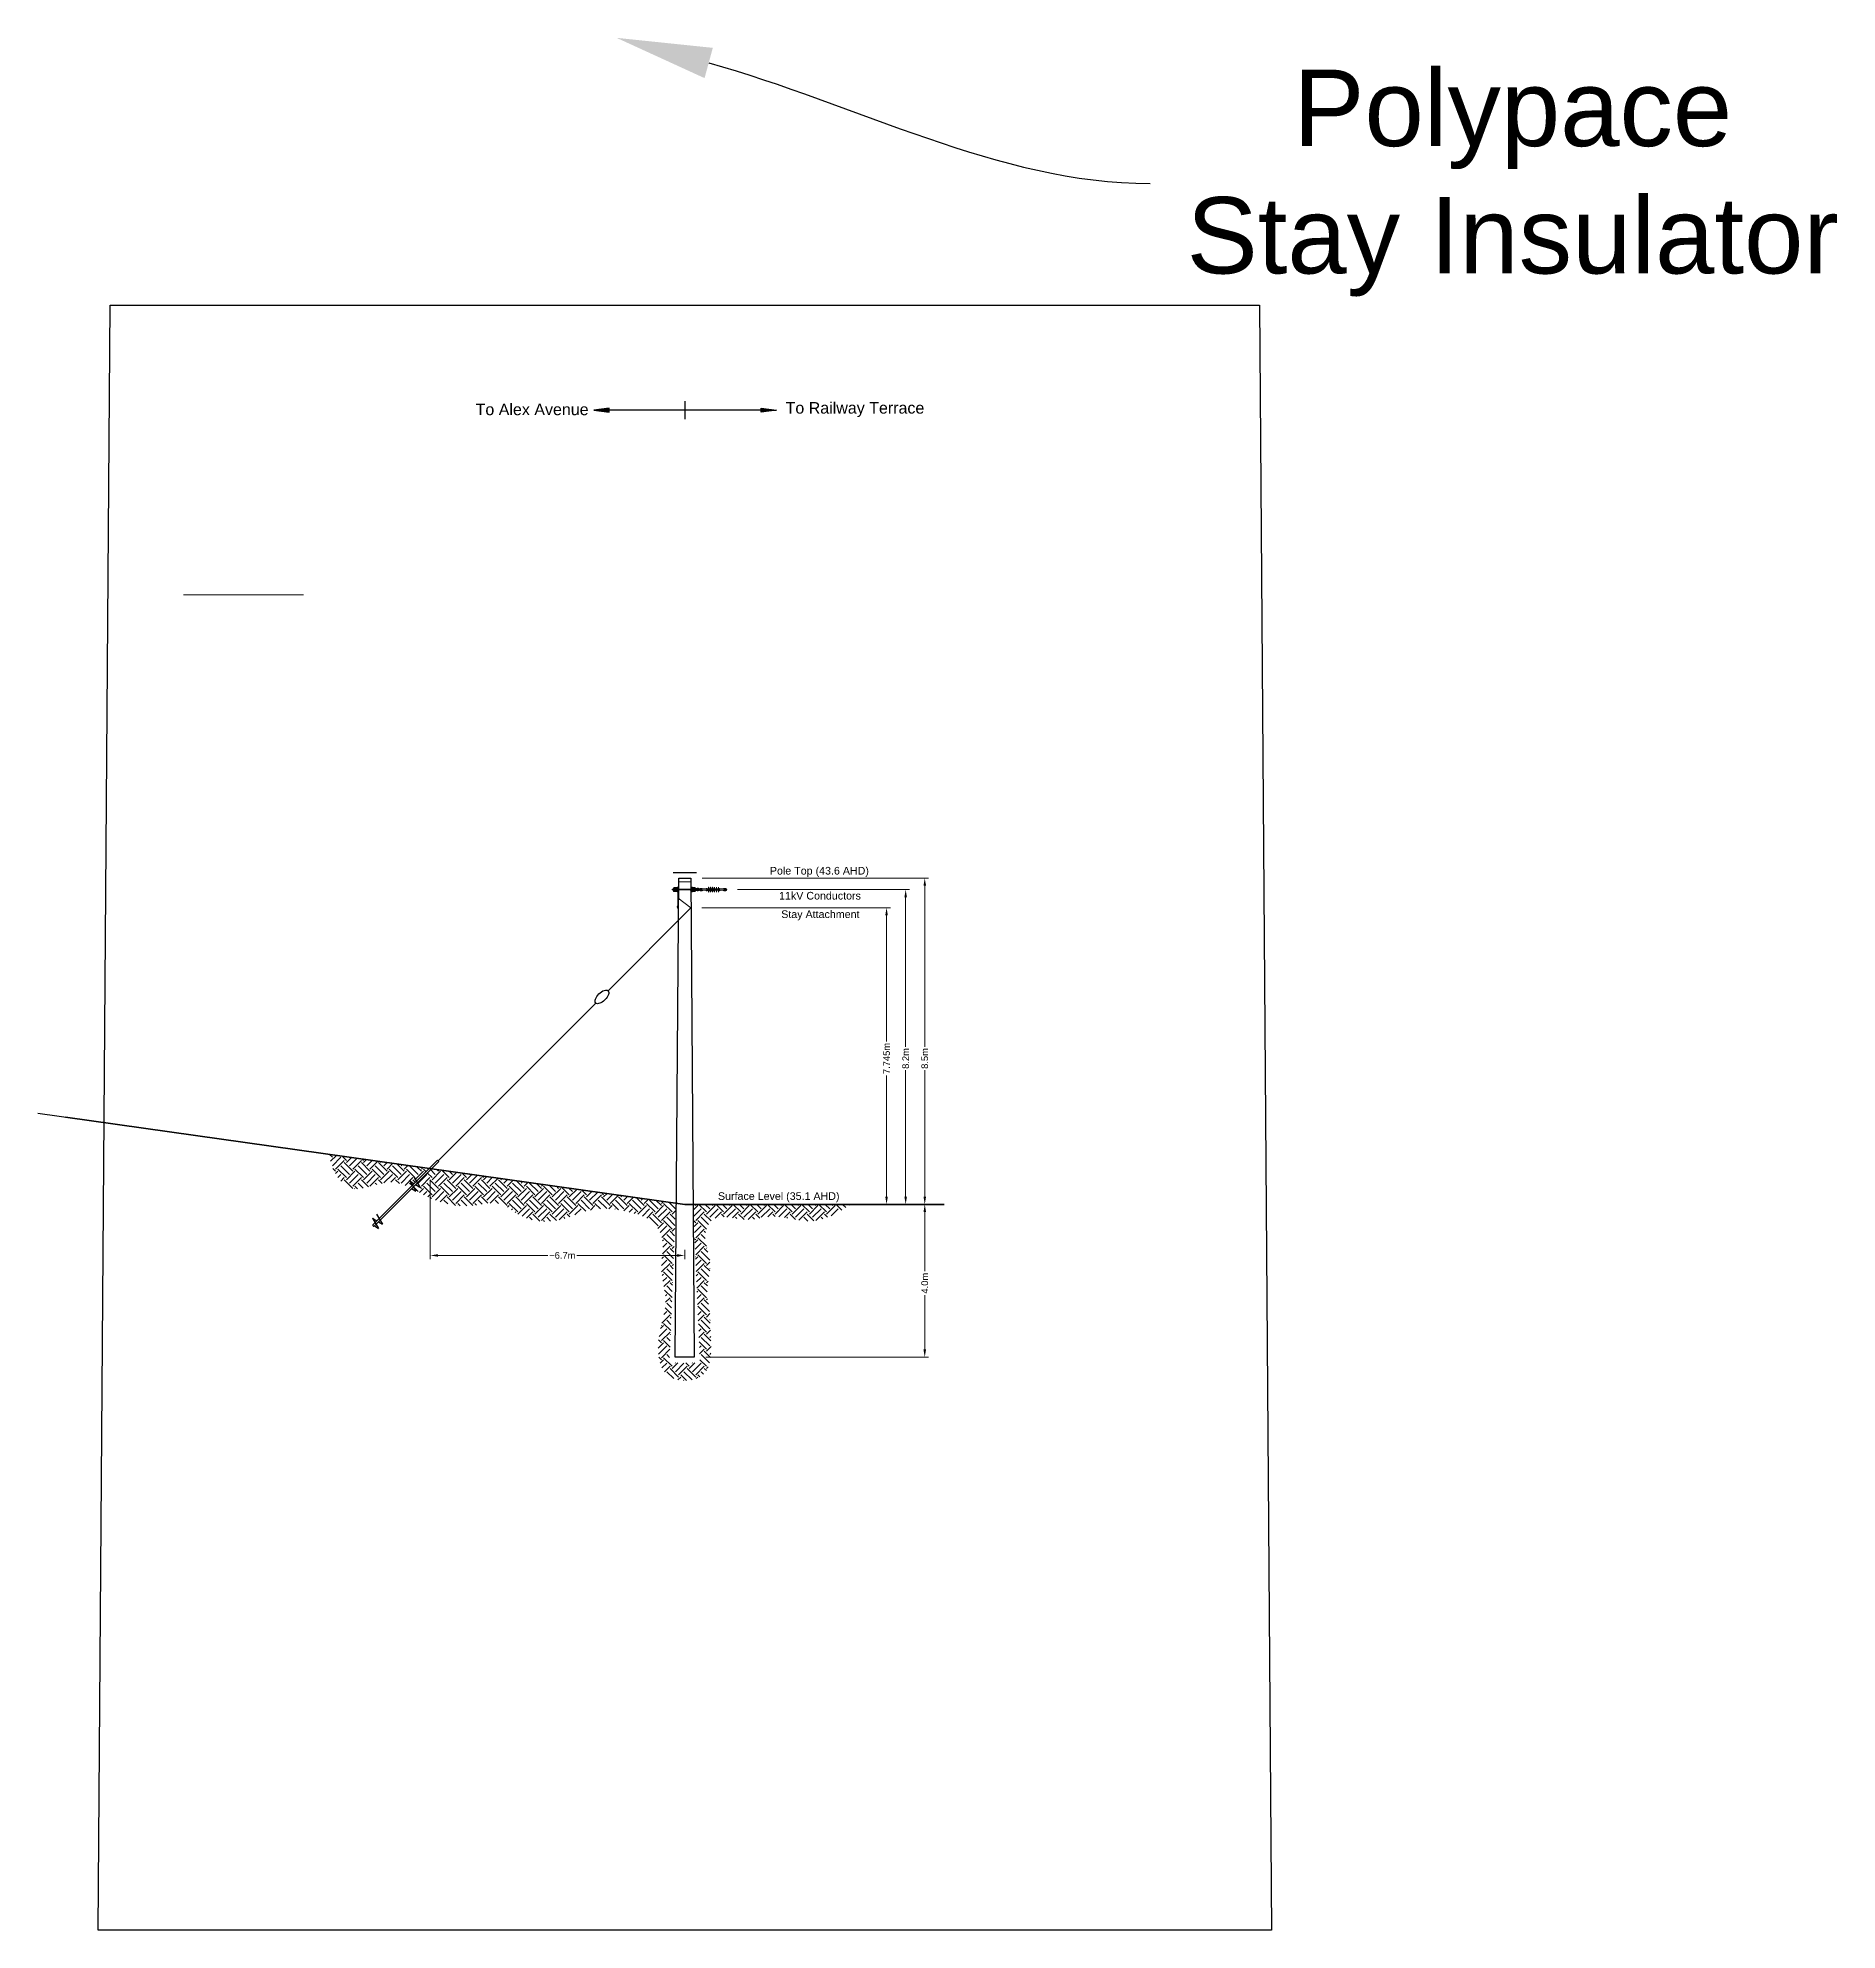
# Model space of a CAD drawing. Header units: metres. Extents: x 302924 to 306036, y 6267404 to 6269261.
# Drawn here: x 305217.13 to 305264.25, y 6267404.1 to 6267453.63 of the extents above; entities that cross this region are included whole.
import ezdxf
from ezdxf import colors
from ezdxf.entities.mleader import LeaderData, LeaderLine
from ezdxf.math import Vec2, Vec3

# ---------------------------------------------------------------- set-up
doc = ezdxf.new("R2010")
doc.units = ezdxf.units.M
doc.linetypes.add('Dash', pattern=[5, 3, -2])
doc.linetypes.add('HIDDEN', pattern=[0.375, 0.25, -0.125])
doc.layers.get('0').update_dxf_attribs({"color": 6})
for name, color, linetype, lineweight in [('_User Miscellaneous4', 71, 'Continuous', 13), ('Notes', 7, 'Continuous', 25), ('Notes  (0.13)', 7, 'Continuous', 13), ('Notes (0.25)', 7, 'Continuous', 25), ('Notes_0.35', 7, 'Continuous', 35)]:
    doc.layers.add(name, color=color, linetype=linetype, lineweight=lineweight)
doc.styles.get("Standard").update_dxf_attribs({"font": 'arial.ttf'})
doc.dimstyles.new('Pole Scale', dxfattribs={"dimtxt": 0.085, "dimasz": 0.1, "dimexe": 0.1, "dimexo": 0.3, "dimgap": 0.15, "dimtad": 0, "dimlfac": -1, "dimzin": 12, "dimdsep": 46, "dimtxsty": 'Standard', "dimcen": 1, "dimclrd": 256, "dimclre": 256, "dimclrt": 256, "dimadec": 0, "dimazin": 3, "dimtfac": 1, "dimtmove": 0, "dimatfit": 3, "dimfxl": 0, "dimtolj": 1, "dimtzin": 0, "dimlwd": -1, "dimlwe": -1, "dimarcsym": 0})
pattern_1 = [(315, (0, 0), (0.449012806053, -1e-16), [0.3175, -0.3175]), (315, (0.0842, 0.0842), (0.449012806053, -1e-16), [0.3175, -0.3175]), (315, (0.16838, 0.16838), (0.449012806053, -1e-16), [0.3175, -0.3175]), (45, (0.2245, 0.16838), (1e-16, 0.449012806053), [0.3175, -0.3175]), (45, (0.3087, 0.0842), (1e-16, 0.449012806053), [0.3175, -0.3175]), (45, (0.3929, -1e-16), (1e-16, 0.449012806053), [0.3175, -0.3175])]

# ---------------------------------------------------------------- blocks, each defined once
blk = doc.blocks.new('*D121')
at = {"layer": 'Notes  (0.13)', "transparency": 16777216}
for p, q in [((305234.529, 6267431.637), (305240.456, 6267431.637)), ((305240.356, 6267431.437), (305240.356, 6267427.224)), ((305240.356, 6267423.297), (305240.356, 6267426.606)), ((305234.371, 6267423.097), (305240.456, 6267423.097))]:
    blk.add_line(p, q, dxfattribs=at)
at = {"layer": 'Notes  (0.13)', "linetype": 'Continuous', "transparency": 16777216}
for points in [[(305240.323, 6267431.437), (305240.39, 6267431.437), (305240.356, 6267431.637)], [(305240.323, 6267423.297), (305240.39, 6267423.297), (305240.356, 6267423.097)]]:
    blk.add_solid(points, dxfattribs=at)
at = {"layer": 'Notes  (0.13)', "linetype": 'Continuous', "transparency": 16777216, "insert": (305240.356, 6267426.915), "char_height": 0.175, "attachment_point": 5, "rotation": 90}
blk.add_mtext('\\A1;8.5m', dxfattribs=at)
blk = doc.blocks.new('*D122')
at = {"layer": 'Notes  (0.13)', "transparency": 16777216}
for p, q in [((305234.371, 6267423.097), (305240.456, 6267423.097)), ((305240.356, 6267422.897), (305240.356, 6267421.346)), ((305240.356, 6267419.297), (305240.356, 6267420.721)), ((305234.621, 6267419.097), (305240.456, 6267419.097))]:
    blk.add_line(p, q, dxfattribs=at)
at = {"layer": 'Notes  (0.13)', "linetype": 'Continuous', "transparency": 16777216}
for points in [[(305240.323, 6267422.897), (305240.39, 6267422.897), (305240.356, 6267423.097)], [(305240.323, 6267419.297), (305240.39, 6267419.297), (305240.356, 6267419.097)]]:
    blk.add_solid(points, dxfattribs=at)
at = {"layer": 'Notes  (0.13)', "linetype": 'Continuous', "transparency": 16777216, "insert": (305240.356, 6267421.033), "char_height": 0.175, "attachment_point": 5, "rotation": 90}
blk.add_mtext('\\A1;4.0m', dxfattribs=at)
blk = doc.blocks.new('*D123')
at = {"layer": 'Notes  (0.13)', "transparency": 16777216}
for p, q in [((305227.409, 6267423.733), (305227.409, 6267421.659)), ((305227.609, 6267421.759), (305230.486, 6267421.759)), ((305233.871, 6267421.759), (305231.246, 6267421.759)), ((305234.071, 6267421.91), (305234.071, 6267421.659))]:
    blk.add_line(p, q, dxfattribs=at)
at = {"layer": 'Notes  (0.13)', "linetype": 'Continuous', "transparency": 16777216}
for points in [[(305227.609, 6267421.792), (305227.609, 6267421.725), (305227.409, 6267421.759)], [(305233.871, 6267421.792), (305233.871, 6267421.725), (305234.071, 6267421.759)]]:
    blk.add_solid(points, dxfattribs=at)
at = {"layer": 'Notes  (0.13)', "linetype": 'Continuous', "transparency": 16777216, "insert": (305230.866, 6267421.759), "char_height": 0.175, "attachment_point": 5}
blk.add_mtext('\\A1;~6.7m', dxfattribs=at)
blk = doc.blocks.new('ARROW')
h = blk.add_hatch(color=256)
h.dxf.hatch_style = 1
h.paths.add_polyline_path([(-4, 0.0001), (0, -0.4999), (0, 0.5001)])
blk.add_line((-0.5, 0.0001), (-4, 0.0001))
at = {"flags": 128}
blk.add_lwpolyline([(-4, 0.0001), (0, -0.4999), (0, 0.5001)], close=True, dxfattribs=at)
blk.add_circle((0, 0.0001), 0.0001)
blk = doc.blocks.new('*D146')
at = {"layer": 'Notes  (0.13)', "transparency": 16777216}
for p, q in [((305235.45, 6267431.337), (305239.956, 6267431.337)), ((305239.856, 6267431.137), (305239.856, 6267427.224)), ((305239.856, 6267423.297), (305239.856, 6267426.606)), ((305234.371, 6267423.097), (305239.956, 6267423.097))]:
    blk.add_line(p, q, dxfattribs=at)
at = {"layer": 'Notes  (0.13)', "linetype": 'Continuous', "lineweight": 40, "transparency": 16777216}
for points in [[(305239.823, 6267431.137), (305239.89, 6267431.137), (305239.856, 6267431.337)], [(305239.823, 6267423.297), (305239.89, 6267423.297), (305239.856, 6267423.097)]]:
    blk.add_solid(points, dxfattribs=at)
at = {"layer": 'Notes  (0.13)', "linetype": 'Continuous', "transparency": 16777216, "insert": (305239.856, 6267426.915), "char_height": 0.175, "attachment_point": 5, "rotation": 90}
blk.add_mtext('\\A1;8.2m', dxfattribs=at)
blk = doc.blocks.new('*D147')
at = {"layer": 'Notes  (0.13)', "transparency": 16777216}
for p, q in [((305234.515, 6267430.863), (305239.456, 6267430.863)), ((305239.356, 6267430.663), (305239.356, 6267427.359)), ((305239.356, 6267423.297), (305239.356, 6267426.471)), ((305234.371, 6267423.097), (305239.456, 6267423.097))]:
    blk.add_line(p, q, dxfattribs=at)
at = {"layer": 'Notes  (0.13)', "linetype": 'Continuous', "transparency": 16777216}
for points in [[(305239.323, 6267430.663), (305239.39, 6267430.663), (305239.356, 6267430.863)], [(305239.323, 6267423.297), (305239.39, 6267423.297), (305239.356, 6267423.097)]]:
    blk.add_solid(points, dxfattribs=at)
at = {"layer": 'Notes  (0.13)', "linetype": 'Continuous', "transparency": 16777216, "insert": (305239.356, 6267426.915), "char_height": 0.175, "attachment_point": 5, "rotation": 90}
blk.add_mtext('\\A1;7.745m', dxfattribs=at)

msp = doc.modelspace()

# ---------------------------------------------------------------- hatches: boundary and pattern name
at = {"layer": 'Notes  (0.13)', "transparency": 33554534}
h = msp.add_hatch(dxfattribs=at)
h.set_pattern_fill('GOST_WOOD', color=256, scale=0.005, angle=45)
h.set_pattern_definition([(135, (4482.790953, 70692.447333), (0.0212132034356, 0.0212132034356), [0.05, -0.01]), (135, (4482.805095, 70692.447333), (0.0212132034356, 0.0212132034356), [0.03, -0.0075, 0.015, -0.0075]), (135, (4482.822773, 70692.443798), (0.0212132034356, 0.0212132034356), [0.05, -0.01])])
h.paths.add_polyline_path([(305233.891, 6267431.2867), (305233.891, 6267431.3867), (305233.791, 6267431.3867), (305233.791, 6267431.2867)])
h = msp.add_hatch(dxfattribs=at)
h.set_pattern_fill('GOST_WOOD', color=256, scale=0.005, angle=45)
h.set_pattern_definition([(135, (4482.224457, 70692.447335), (0.0212132034356, 0.0212132034356), [0.05, -0.01]), (135, (4482.2386, 70692.447335), (0.0212132034356, 0.0212132034356), [0.03, -0.0075, 0.015, -0.0075]), (135, (4482.256277, 70692.4438), (0.0212132034356, 0.0212132034356), [0.05, -0.01])])
h.paths.add_polyline_path([(305234.3459, 6267431.2867), (305234.3459, 6267431.3867), (305234.2459, 6267431.3867), (305234.2459, 6267431.2867)])
at = {"layer": 'Notes  (0.13)', "transparency": 33554559}
h = msp.add_hatch(dxfattribs=at)
h.set_pattern_fill('EARTH', color=256, scale=0.05, angle=315)
h.set_pattern_definition(pattern_1)
edge = h.paths.add_edge_path()
edge.add_line((305227.3775, 6267424.0375), (305224.7643, 6267424.4047))
edge.add_spline(control_points=[(305224.7643, 6267424.4047), (305224.7807, 6267424.2826), (305224.8558, 6267423.9411), (305225.3566, 6267423.2655), (305226.2044, 6267423.7929), (305226.7074, 6267423.6161), (305226.8757, 6267423.5356)], knot_values=[19.5443086, 19.5443086, 19.5443086, 19.5443086, 19.9153866, 20.5862727, 21.6522703, 22.2012865, 22.2012865, 22.2012865, 22.2012865], degree=3, periodic=0)
edge.add_spline(control_points=[(305226.9232, 6267423.5124), (305226.9074, 6267423.5203), (305226.8916, 6267423.5281), (305226.8757, 6267423.5356)], knot_values=[19.4926111, 19.4926111, 19.4926111, 19.4926111, 19.5443086, 19.5443086, 19.5443086, 19.5443086], degree=3, periodic=0)
edge.add_line((305226.8757, 6267423.5356), (305226.9374, 6267423.5973))
edge.add_line((305226.9374, 6267423.5973), (305226.8712, 6267423.7079))
edge.add_line((305226.8712, 6267423.7079), (305226.9816, 6267423.6416))
edge.add_line((305226.9816, 6267423.6416), (305227.3775, 6267424.0375))
h = msp.add_hatch(dxfattribs=at)
h.set_pattern_fill('EARTH', color=256, scale=0.05, angle=315)
h.set_pattern_definition(pattern_1)
edge = h.paths.add_edge_path()
edge.add_spline(control_points=[(305227.0173, 6267423.4639), (305227.1115, 6267423.4141), (305227.5827, 6267423.1518), (305228.327, 6267422.9533), (305229.2203, 6267423.2366), (305229.8424, 6267422.6675), (305230.7485, 6267422.5818), (305231.6772, 6267423.0743), (305232.5486, 6267422.9379), (305233.2549, 6267422.6999), (305233.5785, 6267422.1215), (305233.3705, 6267421.3715), (305233.6558, 6267420.6201), (305233.4199, 6267419.8477), (305233.3279, 6267419.2224), (305233.5737, 6267418.4373), (305234.5721, 6267418.415), (305234.7927, 6267419.1567), (305234.7357, 6267419.7209), (305234.7478, 6267420.301), (305234.5905, 6267420.9051), (305234.8524, 6267421.5888), (305234.5023, 6267422.2029), (305234.8499, 6267422.9231), (305235.6607, 6267422.5811), (305236.4471, 6267422.8807), (305237.2062, 6267422.5778), (305237.9156, 6267422.762), (305238.2585, 6267422.9914), (305238.4158, 6267423.0967)], knot_values=[0, 0, 0, 0, 0.3088007, 1.5464799, 2.2743159, 2.8467416, 3.8948394, 4.7768236, 5.9118356, 6.4229104, 6.9518455, 7.7054355, 8.6490811, 9.2203654, 10.0773679, 10.5383312, 11.5131461, 12.0054174, 12.6552807, 13.2348465, 13.7352082, 14.4938692, 15.2716097, 15.6580015, 16.5407356, 17.2809483, 18.1534646, 18.8226395, 19.3898178, 19.3898178, 19.3898178, 19.3898178], degree=3, periodic=0)
edge.add_line((305238.4158, 6267423.0967), (305234.2921, 6267423.0967))
edge.add_line((305234.2921, 6267423.0967), (305234.4725, 6267418.9467))
edge.add_line((305234.4725, 6267418.9467), (305233.6703, 6267418.9467))
edge.add_line((305233.6703, 6267418.9467), (305233.8375, 6267423.1296))
edge.add_line((305233.8375, 6267423.1296), (305227.4395, 6267424.0287))
edge.add_line((305227.4395, 6267424.0287), (305227.07, 6267423.6592))
edge.add_line((305227.07, 6267423.6592), (305227.1363, 6267423.5488))
edge.add_line((305227.1363, 6267423.5488), (305227.0258, 6267423.615))
edge.add_line((305227.0258, 6267423.615), (305226.9639, 6267423.5531))
edge.add_line((305226.9639, 6267423.5531), (305227.0173, 6267423.4639))
h = msp.add_hatch(dxfattribs=at)
h.set_pattern_fill('AR-CONC', color=256)
h.paths.add_polyline_path([(305234.4458, 6267422.5905), (305234.2938, 6267422.8675), (305234.3214, 6267419.0967), (305233.8214, 6267419.0967), (305233.8491, 6267422.8675), (305233.6971, 6267422.5905), (305233.6703, 6267418.9467), (305234.4725, 6267418.9467)])

# ---------------------------------------------------------------- linework, layer by layer
at = {"layer": '_User Miscellaneous4', "linetype": 'Continuous', "flags": 128}
msp.add_lwpolyline([(305224.0887, 6267439.0499), (305220.9508, 6267439.0499)], dxfattribs=at)
at = {"layer": 'Notes', "linetype": 'Continuous'}
for p, q in [((305236.0699, 6267443.8866), (305232.0886, 6267443.8866)), ((305234.0792, 6267443.6522), (305234.0792, 6267444.121))]:
    msp.add_line(p, q, dxfattribs=at)
at = {"layer": 'Notes  (0.13)', "linetype": 'Continuous'}
for p, q in [((305233.9112, 6267431.3992), (305233.8712, 6267431.3992)), ((305233.9112, 6267431.3892), (305233.8712, 6267431.3892)), ((305233.8912, 6267431.3892), (305233.8912, 6267431.2842)), ((305234.2319, 6267431.3992), (305234.2719, 6267431.3992)), ((305234.2319, 6267431.3892), (305234.2719, 6267431.3892)), ((305234.2519, 6267431.3892), (305234.2519, 6267431.2842)), ((305233.9112, 6267431.2842), (305233.8712, 6267431.2842)), ((305233.9112, 6267431.2742), (305233.8712, 6267431.2742)), ((305234.2319, 6267431.2842), (305234.2719, 6267431.2842)), ((305234.2319, 6267431.2742), (305234.2719, 6267431.2742))]:
    msp.add_line(p, q, dxfattribs=at)
at = {"layer": 'Notes  (0.13)'}
for p, q in [((305233.9134, 6267431.6357), (305234.2294, 6267431.6367)), ((305233.9137, 6267431.5357), (305234.2298, 6267431.5367)), ((305234.6935, 6267431.2757), (305234.6935, 6267431.3977)), ((305234.7455, 6267431.2757), (305234.7455, 6267431.3977)), ((305234.7975, 6267431.2756), (305234.7975, 6267431.3976)), ((305234.8495, 6267431.2755), (305234.8495, 6267431.3975)), ((305234.9015, 6267431.2754), (305234.9015, 6267431.3974)), ((305234.9535, 6267431.2756), (305234.9535, 6267431.3976)), ((305233.8912, 6267431.3207), (305233.8912, 6267431.3527)), ((305233.8912, 6267431.3207), (305233.8912, 6267431.3527)), ((305233.897, 6267431.1087), (305234.2351, 6267430.8597)), ((305233.9144, 6267431.3357), (305234.2304, 6267431.3367)), ((305234.3461, 6267431.3207), (305234.3461, 6267431.3527)), ((305234.3461, 6267431.3207), (305234.3461, 6267431.3527)), ((305234.4833, 6267431.3449), (305234.4288, 6267431.3449)), ((305234.4833, 6267431.3285), (305234.4288, 6267431.3285)), ((305234.6653, 6267431.3466), (305234.6653, 6267431.3366)), ((305234.6653, 6267431.3267), (305234.6653, 6267431.3367)), ((305234.7173, 6267431.3466), (305234.7173, 6267431.3366)), ((305234.7173, 6267431.3267), (305234.7173, 6267431.3367)), ((305234.7693, 6267431.3465), (305234.7693, 6267431.3365)), ((305234.7693, 6267431.3266), (305234.7693, 6267431.3366)), ((305234.8213, 6267431.3464), (305234.8213, 6267431.3364)), ((305234.8213, 6267431.3265), (305234.8213, 6267431.3365)), ((305234.8733, 6267431.3463), (305234.8733, 6267431.3363)), ((305234.8733, 6267431.3264), (305234.8733, 6267431.3364)), ((305234.9253, 6267431.3466), (305234.9253, 6267431.3366)), ((305234.9253, 6267431.3465), (305234.9253, 6267431.3365)), ((305234.9253, 6267431.3267), (305234.9253, 6267431.3367)), ((305234.9253, 6267431.3266), (305234.9253, 6267431.3366))]:
    msp.add_line(p, q, dxfattribs=at)
at = {"layer": 'Notes  (0.13)', "transparency": 33554687}
for p, q in [((305233.778, 6267431.3759), (305233.778, 6267431.2909)), ((305233.786, 6267431.3759), (305233.786, 6267431.291)), ((305233.8853, 6267430.9083), (305233.8853, 6267430.8484)), ((305233.891, 6267430.9084), (305233.891, 6267430.8484)), ((305233.8912, 6267431.2982), (305233.8912, 6267431.3732)), ((305233.8912, 6267431.2982), (305233.8912, 6267431.3732)), ((305233.8912, 6267431.3732), (305233.8972, 6267431.3732)), ((305233.8912, 6267431.3467), (305233.8912, 6267431.3627)), ((305233.8912, 6267431.3467), (305233.8912, 6267431.3267)), ((305233.8912, 6267431.3107), (305233.8912, 6267431.3267)), ((305233.8972, 6267431.2982), (305233.8912, 6267431.2982)), ((305233.8972, 6267431.3732), (305233.8972, 6267431.2982)), ((305233.8972, 6267431.2982), (305233.8972, 6267431.3732)), ((305233.8972, 6267431.3732), (305233.8972, 6267431.2982)), ((305234.2329, 6267431.3759), (305234.2329, 6267431.2909)), ((305234.2409, 6267431.3759), (305234.2409, 6267431.291)), ((305234.3461, 6267431.2982), (305234.3461, 6267431.3732)), ((305234.3461, 6267431.2982), (305234.3461, 6267431.3732)), ((305234.3461, 6267431.3732), (305234.3521, 6267431.3732)), ((305234.3461, 6267431.3467), (305234.3461, 6267431.3627)), ((305234.3461, 6267431.3467), (305234.3461, 6267431.3267)), ((305234.3461, 6267431.3107), (305234.3461, 6267431.3267)), ((305234.3521, 6267431.2982), (305234.3461, 6267431.2982)), ((305234.3521, 6267431.3732), (305234.3521, 6267431.2982)), ((305234.3521, 6267431.2982), (305234.3521, 6267431.3732)), ((305234.3521, 6267431.3732), (305234.3521, 6267431.2982)), ((305234.3771, 6267431.3267), (305234.3771, 6267431.3467))]:
    msp.add_line(p, q, dxfattribs=at)
at = {"layer": 'Notes  (0.13)', "linetype": 'HIDDEN', "ltscale": 1000, "transparency": 33554687}
for p, q in [((305233.8972, 6267431.3477), (305233.8912, 6267431.3477)), ((305233.8972, 6267431.3237), (305233.8912, 6267431.3237)), ((305234.3521, 6267431.3477), (305234.3461, 6267431.3477)), ((305234.3521, 6267431.3237), (305234.3461, 6267431.3237))]:
    msp.add_line(p, q, dxfattribs=at)
at = {"layer": 'Notes  (0.13)', "linetype": 'Continuous', "ltscale": 0.1, "flags": 128}
for points in [[(305233.791, 6267431.2867), (305233.791, 6267431.3867), (305233.891, 6267431.3867), (305233.891, 6267431.2867)], [(305234.2459, 6267431.2867), (305234.2459, 6267431.3867), (305234.3459, 6267431.3867), (305234.3459, 6267431.2867)]]:
    msp.add_lwpolyline(points, close=True, dxfattribs=at)
at = {"layer": 'Notes  (0.13)', "linetype": 'Continuous', "flags": 128}
for points in [[(305233.8712, 6267431.2742), (305233.8712, 6267431.3992)], [(305233.9112, 6267431.2742), (305233.9112, 6267431.3992)], [(305234.2319, 6267431.2742), (305234.2319, 6267431.3992)], [(305234.2719, 6267431.2742), (305234.2719, 6267431.3992)], [(305233.763, 6267431.3447), (305233.739, 6267431.3447), (305233.738, 6267431.3437), (305233.738, 6267431.3297), (305233.739, 6267431.3287), (305233.763, 6267431.3287)], [(305233.739, 6267431.3447), (305233.7383, 6267431.3294)], [(305233.739, 6267431.3447), (305233.7383, 6267431.3294)], [(305233.763, 6267431.3437), (305233.739, 6267431.3437), (305233.739, 6267431.3297), (305233.763, 6267431.3297)], [(305233.74, 6267431.3447), (305233.7393, 6267431.3287)], [(305233.74, 6267431.3447), (305233.7393, 6267431.3287)], [(305233.741, 6267431.3447), (305233.7403, 6267431.3287)], [(305233.741, 6267431.3447), (305233.7403, 6267431.3287)], [(305233.742, 6267431.3447), (305233.7413, 6267431.3287)], [(305233.742, 6267431.3447), (305233.7413, 6267431.3287)], [(305233.743, 6267431.3447), (305233.7423, 6267431.3287)], [(305233.743, 6267431.3447), (305233.7423, 6267431.3287)], [(305233.744, 6267431.3447), (305233.7433, 6267431.3287)], [(305233.744, 6267431.3447), (305233.7433, 6267431.3287)], [(305233.745, 6267431.3447), (305233.7443, 6267431.3287)], [(305233.745, 6267431.3447), (305233.7443, 6267431.3287)], [(305233.746, 6267431.3447), (305233.7453, 6267431.3287)], [(305233.746, 6267431.3447), (305233.7453, 6267431.3287)], [(305233.747, 6267431.3447), (305233.7463, 6267431.3287)], [(305233.747, 6267431.3447), (305233.7463, 6267431.3287)], [(305233.748, 6267431.3447), (305233.7473, 6267431.3287)], [(305233.748, 6267431.3447), (305233.7473, 6267431.3287)], [(305233.749, 6267431.3447), (305233.7483, 6267431.3287)], [(305233.749, 6267431.3447), (305233.7483, 6267431.3287)], [(305233.75, 6267431.3447), (305233.7493, 6267431.3287)], [(305233.75, 6267431.3447), (305233.7493, 6267431.3287)], [(305233.751, 6267431.3447), (305233.7503, 6267431.3287)], [(305233.751, 6267431.3447), (305233.7503, 6267431.3287)], [(305233.752, 6267431.3447), (305233.7513, 6267431.3287)], [(305233.752, 6267431.3447), (305233.7513, 6267431.3287)], [(305233.753, 6267431.3447), (305233.7523, 6267431.3287)], [(305233.753, 6267431.3447), (305233.7523, 6267431.3287)], [(305233.754, 6267431.3447), (305233.7533, 6267431.3287)], [(305233.754, 6267431.3447), (305233.7533, 6267431.3287)], [(305233.755, 6267431.3447), (305233.7543, 6267431.3287)], [(305233.755, 6267431.3447), (305233.7543, 6267431.3287)], [(305233.756, 6267431.3447), (305233.7553, 6267431.3287)], [(305233.756, 6267431.3447), (305233.7553, 6267431.3287)], [(305233.757, 6267431.3447), (305233.7563, 6267431.3287)], [(305233.757, 6267431.3447), (305233.7563, 6267431.3287)], [(305233.758, 6267431.3447), (305233.7573, 6267431.3287)], [(305233.758, 6267431.3447), (305233.7573, 6267431.3287)], [(305233.759, 6267431.3447), (305233.7583, 6267431.3287)], [(305233.759, 6267431.3447), (305233.7583, 6267431.3287)], [(305233.76, 6267431.3447), (305233.7593, 6267431.3287)], [(305233.76, 6267431.3447), (305233.7593, 6267431.3287)], [(305233.761, 6267431.3447), (305233.7603, 6267431.3287)], [(305233.761, 6267431.3447), (305233.7603, 6267431.3287)], [(305233.762, 6267431.3447), (305233.7613, 6267431.3287)], [(305233.762, 6267431.3447), (305233.7613, 6267431.3287)], [(305233.763, 6267431.3447), (305233.7623, 6267431.3287)], [(305233.763, 6267431.3471), (305233.763, 6267431.3263)], [(305233.764, 6267431.3505), (305233.772, 6267431.3505)], [(305233.772, 6267431.3436), (305233.772, 6267431.3436), (305233.764, 6267431.3436)], [(305233.764, 6267431.3298), (305233.772, 6267431.3298)], [(305233.772, 6267431.3228), (305233.764, 6267431.3228)], [(305233.773, 6267431.354), (305233.773, 6267431.3194)], [(305233.773, 6267431.3505), (305233.773, 6267431.3228)], [(305233.773, 6267431.3471), (305233.773, 6267431.3263)], [(305234.3459, 6267431.3451), (305233.8554, 6267431.3451), (305233.8554, 6267431.3451), (305233.8554, 6267431.3271), (305234.2892, 6267431.3291), (305234.3459, 6267431.3291)], [(305233.8743, 6267430.8885), (305233.8743, 6267430.8729)], [(305233.8753, 6267430.8911), (305233.8823, 6267430.8911)], [(305233.8823, 6267430.8911), (305233.8823, 6267430.8703)], [(305233.897, 6267431.3457), (305233.891, 6267431.3457)], [(305233.897, 6267431.334), (305233.891, 6267431.334)], [(305233.897, 6267431.3277), (305233.891, 6267431.3277)], [(305233.897, 6267430.8897), (305233.891, 6267430.8897)], [(305234.1939, 6267431.3447), (305234.1932, 6267431.3294)], [(305234.1939, 6267431.3447), (305234.1932, 6267431.3294)], [(305234.1949, 6267431.3447), (305234.1941, 6267431.3287)], [(305234.1949, 6267431.3447), (305234.1942, 6267431.3287)], [(305234.1959, 6267431.3447), (305234.1951, 6267431.3287)], [(305234.1959, 6267431.3447), (305234.1952, 6267431.3287)], [(305234.1969, 6267431.3447), (305234.1961, 6267431.3287)], [(305234.1969, 6267431.3447), (305234.1962, 6267431.3287)], [(305234.1979, 6267431.3447), (305234.1971, 6267431.3287)], [(305234.1979, 6267431.3447), (305234.1972, 6267431.3287)], [(305234.1989, 6267431.3447), (305234.1981, 6267431.3287)], [(305234.1989, 6267431.3447), (305234.1982, 6267431.3287)], [(305234.1999, 6267431.3447), (305234.1991, 6267431.3287)], [(305234.1999, 6267431.3447), (305234.1992, 6267431.3287)], [(305234.2009, 6267431.3447), (305234.2001, 6267431.3287)], [(305234.2009, 6267431.3447), (305234.2002, 6267431.3287)], [(305234.2019, 6267431.3447), (305234.2011, 6267431.3287)], [(305234.2019, 6267431.3447), (305234.2012, 6267431.3287)], [(305234.2029, 6267431.3447), (305234.2021, 6267431.3287)], [(305234.2029, 6267431.3447), (305234.2022, 6267431.3287)], [(305234.2039, 6267431.3447), (305234.2031, 6267431.3287)], [(305234.2039, 6267431.3447), (305234.2032, 6267431.3287)], [(305234.2049, 6267431.3447), (305234.2041, 6267431.3287)], [(305234.2049, 6267431.3447), (305234.2042, 6267431.3287)], [(305234.2059, 6267431.3447), (305234.2051, 6267431.3287)], [(305234.2059, 6267431.3447), (305234.2052, 6267431.3287)], [(305234.2069, 6267431.3447), (305234.2061, 6267431.3287)], [(305234.2069, 6267431.3447), (305234.2062, 6267431.3287)], [(305234.2079, 6267431.3447), (305234.2071, 6267431.3287)], [(305234.2079, 6267431.3447), (305234.2072, 6267431.3287)], [(305234.2089, 6267431.3447), (305234.2081, 6267431.3287)], [(305234.2089, 6267431.3447), (305234.2082, 6267431.3287)], [(305234.2099, 6267431.3447), (305234.2091, 6267431.3287)], [(305234.2099, 6267431.3447), (305234.2092, 6267431.3287)], [(305234.2109, 6267431.3447), (305234.2101, 6267431.3287)], [(305234.2109, 6267431.3447), (305234.2102, 6267431.3287)], [(305234.2119, 6267431.3447), (305234.2111, 6267431.3287)], [(305234.2119, 6267431.3447), (305234.2112, 6267431.3287)], [(305234.2129, 6267431.3447), (305234.2121, 6267431.3287)], [(305234.2129, 6267431.3447), (305234.2122, 6267431.3287)], [(305234.2139, 6267431.3447), (305234.2131, 6267431.3287)], [(305234.2139, 6267431.3447), (305234.2132, 6267431.3287)], [(305234.2149, 6267431.3447), (305234.2141, 6267431.3287)], [(305234.2149, 6267431.3447), (305234.2142, 6267431.3287)], [(305234.2159, 6267431.3447), (305234.2151, 6267431.3287)], [(305234.2159, 6267431.3447), (305234.2152, 6267431.3287)], [(305234.2169, 6267431.3447), (305234.2161, 6267431.3287)], [(305234.2169, 6267431.3447), (305234.2162, 6267431.3287)], [(305234.2179, 6267431.3447), (305234.2171, 6267431.3287)], [(305234.2179, 6267431.3471), (305234.2179, 6267431.3263)], [(305234.2189, 6267431.3505), (305234.2269, 6267431.3505)], [(305234.2269, 6267431.3436), (305234.2269, 6267431.3436), (305234.2189, 6267431.3436)], [(305234.2189, 6267431.3298), (305234.2269, 6267431.3298)], [(305234.2269, 6267431.3228), (305234.2189, 6267431.3228)], [(305234.2279, 6267431.354), (305234.2279, 6267431.3194)], [(305234.2279, 6267431.3505), (305234.2279, 6267431.3228)], [(305234.2279, 6267431.3471), (305234.2279, 6267431.3263)], [(305234.3519, 6267431.3457), (305234.3459, 6267431.3457)], [(305234.3519, 6267431.3277), (305234.3459, 6267431.3277)], [(305233.8753, 6267430.8859), (305233.8823, 6267430.8859)], [(305233.8753, 6267430.8755), (305233.8823, 6267430.8755)], [(305233.8753, 6267430.8703), (305233.8823, 6267430.8703)], [(305233.897, 6267430.8717), (305233.891, 6267430.8717)]]:
    msp.add_lwpolyline(points, dxfattribs=at)
at = {"layer": 'Notes  (0.13)', "flags": 128}
for points in [[(305234.699, 6267431.2757), (305234.699, 6267431.3975)], [(305234.751, 6267431.2757), (305234.751, 6267431.3975)], [(305234.803, 6267431.2756), (305234.803, 6267431.3974)], [(305234.855, 6267431.2755), (305234.855, 6267431.3973)], [(305234.907, 6267431.2754), (305234.907, 6267431.3972)], [(305234.959, 6267431.2756), (305234.959, 6267431.3974)], [(305234.6653, 6267431.3466), (305234.6461, 6267431.3466)], [(305234.6653, 6267431.3267), (305234.6461, 6267431.3267)], [(305234.7173, 6267431.3466), (305234.699, 6267431.3466)], [(305234.7173, 6267431.3267), (305234.699, 6267431.3267)], [(305234.7693, 6267431.3465), (305234.751, 6267431.3465)], [(305234.7693, 6267431.3266), (305234.751, 6267431.3266)], [(305234.8213, 6267431.3464), (305234.803, 6267431.3464)], [(305234.8213, 6267431.3265), (305234.803, 6267431.3265)], [(305234.8733, 6267431.3463), (305234.855, 6267431.3463)], [(305234.8733, 6267431.3264), (305234.855, 6267431.3264)], [(305234.9253, 6267431.3466), (305234.907, 6267431.3466)], [(305234.9253, 6267431.3267), (305234.907, 6267431.3267)], [(305234.9802, 6267431.3464), (305234.959, 6267431.3464)], [(305234.9802, 6267431.3265), (305234.959, 6267431.3265)]]:
    msp.add_lwpolyline(points, dxfattribs=at)
at = {"layer": 'Notes  (0.13)', "linetype": 'Continuous', "flags": 128}
for points in [[(305233.764, 6267431.3505, 0.2886751), (305233.764, 6267431.3436, 0.1443376), (305233.764, 6267431.3298, 0.2886751), (305233.764, 6267431.3228)], [(305233.772, 6267431.3505, -0.2886751), (305233.772, 6267431.3436, -0.1443376), (305233.772, 6267431.3298, -0.2886751), (305233.772, 6267431.3228)], [(305233.8753, 6267430.8911, 0.3849002), (305233.8753, 6267430.8859, 0.1924501), (305233.8753, 6267430.8755, 0.3849002), (305233.8753, 6267430.8703)], [(305234.2189, 6267431.3505, 0.2886751), (305234.2189, 6267431.3436, 0.1443376), (305234.2189, 6267431.3298, 0.2886751), (305234.2189, 6267431.3228)], [(305234.2269, 6267431.3505, -0.2886751), (305234.2269, 6267431.3436, -0.1443376), (305234.2269, 6267431.3298, -0.2886751), (305234.2269, 6267431.3228)]]:
    msp.add_lwpolyline(points, format="xyb", dxfattribs=at)
for points in [[(305233.773, 6267431.3742), (305233.778, 6267431.3742), (305233.778, 6267431.2992), (305233.773, 6267431.2992)], [(305233.786, 6267431.3742), (305233.791, 6267431.3742), (305233.791, 6267431.2992), (305233.786, 6267431.2992)], [(305233.8853, 6267430.8557), (305233.8823, 6267430.8557), (305233.8823, 6267430.9057), (305233.8853, 6267430.9057)], [(305234.2279, 6267431.3742), (305234.2329, 6267431.3742), (305234.2329, 6267431.2992), (305234.2279, 6267431.2992)], [(305234.2409, 6267431.3742), (305234.2459, 6267431.3742), (305234.2459, 6267431.2992), (305234.2409, 6267431.2992)]]:
    msp.add_lwpolyline(points, close=True, dxfattribs=at)
at = {"layer": 'Notes  (0.13)', "linetype": 'Continuous', "lineweight": 0, "flags": 128}
for points in [[(305233.773, 6267431.3477), (305233.791, 6267431.3477)], [(305233.773, 6267431.3257), (305233.791, 6267431.3257)], [(305234.2279, 6267431.3477), (305234.2459, 6267431.3477)], [(305234.2279, 6267431.3257), (305234.2459, 6267431.3257)], [(305233.8853, 6267430.8877), (305233.8823, 6267430.8877)], [(305233.8853, 6267430.8737), (305233.8823, 6267430.8737)]]:
    msp.add_lwpolyline(points, dxfattribs=at)
at = {"layer": 'Notes  (0.13)', "linetype": 'Dash', "ltscale": 0.1, "flags": 128}
for points in [[(305233.8912, 6267431.3257), (305233.8882, 6267431.3257)], [(305234.3461, 6267431.3257), (305234.3431, 6267431.3257)]]:
    msp.add_lwpolyline(points, dxfattribs=at)
at = {"layer": 'Notes  (0.13)', "transparency": 33554687, "flags": 128}
for points in [[(305233.8972, 6267431.3467), (305233.8906, 6267431.3467)], [(305233.8972, 6267431.3267), (305233.8907, 6267431.3267)], [(305234.3521, 6267431.3467), (305234.3454, 6267431.3467)], [(305234.3521, 6267431.3267), (305234.3456, 6267431.3267)], [(305234.3746, 6267431.3627), (305234.3521, 6267431.3627)], [(305234.3746, 6267431.3107), (305234.3521, 6267431.3107)]]:
    msp.add_lwpolyline(points, dxfattribs=at)
at = {"layer": 'Notes  (0.13)', "linetype": 'Continuous'}
msp.add_lwpolyline([(305233.897, 6267431.3719), (305233.891, 6267431.3719), (305233.891, 6267430.8454), (305233.897, 6267430.8454)], close=True, dxfattribs=at)
at = {"layer": 'Notes  (0.13)', "transparency": 33554687, "flags": 128}
for points in [[(305234.3746, 6267431.3107), (305234.3974, 6267431.3034, 1.3714594), (305234.3974, 6267431.37), (305234.3746, 6267431.3627)], [(305234.3771, 6267431.3267), (305234.4023, 6267431.3186, 1.3714594), (305234.4023, 6267431.3548), (305234.3771, 6267431.3467)]]:
    msp.add_lwpolyline(points, format="xyb", dxfattribs=at)
at = {"layer": 'Notes  (0.13)'}
msp.add_lwpolyline([(305234.4239, 6267431.3367), (305234.416, 6267431.323), (305234.4002, 6267431.323), (305234.3923, 6267431.3367), (305234.4002, 6267431.3504), (305234.416, 6267431.3504)], close=True, dxfattribs=at)
at = {"layer": 'Notes  (0.13)', "flags": 128}
for points in [[(305234.6281, 6267431.3177, -0.4142136), (305234.6341, 6267431.3117, 0.4142136), (305234.6281, 6267431.3177), (305234.5546, 6267431.3177, 0.1244161), (305234.5427, 6267431.3147), (305234.5316, 6267431.3087, -0.1244161), (305234.5198, 6267431.3057), (305234.4871, 6267431.3057, -0.4142136), (305234.4561, 6267431.3367, -0.4142136), (305234.4871, 6267431.3677), (305234.5198, 6267431.3677, -0.1244161), (305234.5316, 6267431.3647), (305234.5427, 6267431.3587, 0.1244161), (305234.5546, 6267431.3557), (305234.6281, 6267431.3557, 0.4142136), (305234.6341, 6267431.3617, -0.4142136), (305234.6281, 6267431.3557)], [(305234.6341, 6267431.3117), (305234.6341, 6267431.3117, 1), (305234.6461, 6267431.3117), (305234.6461, 6267431.3367), (305234.6461, 6267431.3117), (305234.6461, 6267431.3367), (305234.6461, 6267431.3617), (305234.6461, 6267431.3367), (305234.6461, 6267431.3617, 1), (305234.6341, 6267431.3617), (305234.6341, 6267431.3617)], [(305234.9922, 6267431.3117), (305234.9922, 6267431.3117, -1), (305234.9802, 6267431.3117), (305234.9802, 6267431.3367), (305234.9802, 6267431.3117), (305234.9802, 6267431.3367), (305234.9802, 6267431.3617), (305234.9802, 6267431.3367), (305234.9802, 6267431.3617, -1), (305234.9922, 6267431.3617), (305234.9922, 6267431.3617)], [(305234.9982, 6267431.3177, 0.4142136), (305234.9922, 6267431.3117, -0.4142136), (305234.9982, 6267431.3177), (305235.0716, 6267431.3177, -0.1244161), (305235.0835, 6267431.3147), (305235.0946, 6267431.3087, 0.1244161), (305235.1065, 6267431.3057), (305235.1392, 6267431.3057, 0.4142136), (305235.1702, 6267431.3367, 0.4142136), (305235.1392, 6267431.3677), (305235.1065, 6267431.3677, 0.1244161), (305235.0946, 6267431.3647), (305235.0835, 6267431.3587, -0.1244161), (305235.0716, 6267431.3557), (305234.9982, 6267431.3557, -0.4142136), (305234.9922, 6267431.3617, 0.4142136), (305234.9982, 6267431.3557)]]:
    msp.add_lwpolyline(points, format="xyb", dxfattribs=at)
for points in [[(305234.4886, 6267431.3492), (305234.5136, 6267431.3492, -1), (305234.5136, 6267431.3242), (305234.4886, 6267431.3242, -1)], [(305235.1377, 6267431.3492), (305235.1127, 6267431.3492, 1), (305235.1127, 6267431.3242), (305235.1377, 6267431.3242, 1)]]:
    msp.add_lwpolyline(points, format="xyb", close=True, dxfattribs=at)
at = {"layer": 'Notes  (0.13)', "linetype": 'HIDDEN', "ltscale": 5000, "transparency": 33554687}
for centre, radius in [((305233.782, 6267431.2909), 0.004), ((305234.2369, 6267431.2909), 0.004), ((305233.8882, 6267430.8484), 0.00282)]:
    msp.add_circle(centre, radius, dxfattribs=at)
at = {"layer": 'Notes  (0.13)'}
msp.add_circle((305234.4081, 6267431.3367), 0.00866, dxfattribs=at)
for centre, radius, start, end in [((305234.6276, 6267431.4007), 0.066, 304.90735, 357.19985), ((305234.6962, 6267431.3975), 0.00275, 359.74267, 179.74267), ((305234.6796, 6267431.4007), 0.066, 304.90735, 357.19985), ((305234.7482, 6267431.3975), 0.00275, 359.74267, 179.74267), ((305234.7316, 6267431.4006), 0.066, 304.90735, 357.19985), ((305234.8002, 6267431.3974), 0.00275, 359.74267, 179.74267), ((305234.7836, 6267431.4005), 0.066, 304.90735, 357.19985), ((305234.8522, 6267431.3973), 0.00275, 359.74267, 179.74267), ((305234.8356, 6267431.4004), 0.066, 304.90735, 357.19985), ((305234.9042, 6267431.3972), 0.00275, 359.74267, 179.74267), ((305234.8876, 6267431.4006), 0.066, 304.90735, 357.19985), ((305234.9562, 6267431.3974), 0.00275, 359.74267, 179.74267), ((305234.4081, 6267431.3367), 0.0175, 41.37818, 318.62182), ((305234.4288, 6267431.3549), 0.01, 221.37818, 270), ((305234.4288, 6267431.3185), 0.01, 90, 138.62182), ((305234.4833, 6267431.3367), 0.00818, 270, 90), ((305234.4833, 6267431.3367), 0.00818, 270, 90), ((305234.6262, 6267431.2718), 0.0673, 3.28396, 54.56611), ((305234.6962, 6267431.2757), 0.00275, 180, 0), ((305234.6782, 6267431.2718), 0.0673, 3.28396, 54.56611), ((305234.7482, 6267431.2757), 0.00275, 180, 0), ((305234.7302, 6267431.2717), 0.0673, 3.28396, 54.56611), ((305234.8002, 6267431.2756), 0.00275, 180, 0), ((305234.7822, 6267431.2716), 0.0673, 3.28396, 54.56611), ((305234.8522, 6267431.2755), 0.00275, 180, 0), ((305234.8342, 6267431.2715), 0.0673, 3.28396, 54.56611), ((305234.9042, 6267431.2754), 0.00275, 180, 0), ((305234.8862, 6267431.2717), 0.0673, 3.28396, 54.56611), ((305234.9562, 6267431.2756), 0.00275, 180, 0)]:
    msp.add_arc(centre, radius, start, end, dxfattribs=at)
at = {"layer": 'Notes  (0.13)', "transparency": 33554687}
for centre, radius, start, end in [((305233.782, 6267431.3759), 0.004, 359.99979, 180.71638), ((305233.782, 6267431.2909), 0.004, 179.99979, 0), ((305233.8882, 6267430.9084), 0.00282, 359.99979, 180.71638), ((305234.2369, 6267431.3759), 0.004, 359.99979, 180.71638), ((305234.2369, 6267431.2909), 0.004, 179.99979, 0), ((305233.8882, 6267430.8484), 0.00282, 179.99979, 0)]:
    msp.add_arc(centre, radius, start, end, dxfattribs=at)
at = {"layer": 'Notes  (0.13)', "linetype": 'HIDDEN', "ltscale": 5000, "transparency": 33554687}
for centre, radius, start, end in [((305233.782, 6267431.3574), 0.004, 179.35643, 180.64315), ((305233.782, 6267431.3174), 0.004, 179.59957, 180.40001), ((305233.782, 6267431.3041), 0.004, 179.71729, 180.28229), ((305233.782, 6267431.3574), 0.004, 359.6842, 0.31537), ((305233.782, 6267431.3174), 0.004, 359.40538, 0.5942), ((305233.782, 6267431.3041), 0.004, 359.34123, 0.65835), ((305233.8882, 6267430.8953), 0.00282, 179.35643, 180.64315), ((305233.8882, 6267430.8953), 0.00282, 359.6842, 0.31537), ((305234.2369, 6267431.3574), 0.004, 179.35643, 180.64315), ((305234.2369, 6267431.3174), 0.004, 179.59957, 180.40001), ((305234.2369, 6267431.3041), 0.004, 179.71729, 180.28229), ((305234.2369, 6267431.3574), 0.004, 359.6842, 0.31537), ((305234.2369, 6267431.3174), 0.004, 359.40538, 0.5942), ((305234.2369, 6267431.3041), 0.004, 359.34123, 0.65835), ((305233.8882, 6267430.8671), 0.00282, 179.59957, 180.40001), ((305233.8882, 6267430.8577), 0.00282, 179.71729, 180.28229), ((305233.8882, 6267430.8671), 0.00282, 359.40538, 0.5942), ((305233.8882, 6267430.8577), 0.00282, 359.34123, 0.65835)]:
    msp.add_arc(centre, radius, start, end, dxfattribs=at)
at = {"layer": 'Notes (0.25)'}
for p, q in [((305234.2351, 6267430.8597), (305232.0635, 6267428.6881)), ((305231.7427, 6267428.3672), (305227.6141, 6267424.2387)), ((305231.5403, 6267428.1649), (305227.6141, 6267424.2387)), ((305227.5964, 6267424.2563), (305225.9097, 6267422.5696)), ((305227.6318, 6267424.221), (305225.945, 6267422.5342)), ((305227.5964, 6267424.2563), (305227.6318, 6267424.221)), ((305226.8712, 6267423.7079), (305227.0297, 6267423.4433)), ((305226.8712, 6267423.7079), (305227.0297, 6267423.4433)), ((305226.8712, 6267423.7079), (305226.9816, 6267423.6416)), ((305226.9192, 6267423.5096), (305227.0297, 6267423.4433)), ((305226.9772, 6267423.8139), (305227.1363, 6267423.5488)), ((305227.0258, 6267423.615), (305227.1363, 6267423.5488)), ((305225.8963, 6267422.733), (305226.0068, 6267422.6667)), ((305225.8963, 6267422.733), (305226.0548, 6267422.4684)), ((305225.8963, 6267422.733), (305226.0548, 6267422.4684)), ((305225.9443, 6267422.5347), (305226.0548, 6267422.4684)), ((305226.0023, 6267422.839), (305226.1614, 6267422.5739)), ((305226.051, 6267422.6402), (305226.1614, 6267422.5739))]:
    msp.add_line(p, q, dxfattribs=at)
at = {"layer": 'Notes (0.25)', "linetype": 'Continuous', "flags": 128}
for points in [[(305249.4319, 6267404.0967), (305218.711, 6267404.0967), (305219.0231, 6267446.6367), (305249.1198, 6267446.6367)], [(305234.3214, 6267419.0967), (305233.8214, 6267419.0967), (305233.9134, 6267431.6367), (305234.2294, 6267431.6367)]]:
    msp.add_lwpolyline(points, close=True, dxfattribs=at)
for points in [[(305233.7645, 6267431.7867), (305234.3783, 6267431.7867)], [(305234.0714, 6267423.0967), (305217.1326, 6267425.4773)]]:
    msp.add_lwpolyline(points, dxfattribs=at)
at = {"layer": 'Notes (0.25)'}
msp.add_arc((305225.9274, 6267422.5519), 0.025, 134.99093, 315.01682, dxfattribs=at)
msp.add_ellipse((305231.9031, 6267428.5276), major_axis=(0.1604, 0.1604), ratio=0.487394, start_param=-1.5707963, end_param=4.712389, dxfattribs=at)
at = {"layer": 'Notes_0.35', "flags": 128}
msp.add_lwpolyline([(305240.8665, 6267423.0967), (305234.0714, 6267423.0967), (305217.8596, 6267425.3751)], dxfattribs=at)

# ---------------------------------------------------------------- block references
at = {"layer": 'Notes', "linetype": 'Continuous', "yscale": 0.1, "zscale": 0.1}
for p, xscale in [((305232.0886, 6267443.8866), 0.1), ((305236.0699, 6267443.8866), -0.1)]:
    msp.add_blockref('ARROW', p, dxfattribs=dict(at, xscale=xscale))

# ---------------------------------------------------------------- texts
at = {"layer": 'Notes  (0.13)', "linetype": 'Continuous', "attachment_point": 5}
for s, insert, char_height in [('To Alex Avenue', (305230.0748, 6267443.9034), 0.3), ('To Railway Terrace', (305238.5287, 6267443.9013), 0.3), ('Pole Top (43.6 AHD)', (305237.5976, 6267431.7998), 0.2), ('11kV Conductors', (305237.6128, 6267431.1746), 0.2), ('Stay Attachment', (305237.623, 6267430.6613), 0.2), ('Surface Level (35.1 AHD)', (305236.5331, 6267423.2828), 0.2)]:
    msp.add_mtext(s, dxfattribs=dict(at, insert=insert, char_height=char_height))

# ---------------------------------------------------------------- dimensions: what is measured, and where the dimension line sits
at = {"layer": 'Notes  (0.13)', "linetype": 'Continuous'}
for base, p1, p2, angle, text, picture, middle in [((305240.3565, 6267423.0967), (305234.2294, 6267431.6367), (305234.0714, 6267423.0967), 90, '8.5m', '*D121', (305240.3565, 6267426.915)), ((305239.8565, 6267423.0967), (305235.1502, 6267431.3367), (305234.0714, 6267423.0967), 90, '8.2m', '*D146', (305239.8565, 6267426.915)), ((305239.3565, 6267423.0967), (305234.2153, 6267430.8631), (305234.0714, 6267423.0967), 90, '7.745m', '*D147', (305239.3565, 6267426.915)), ((305234.0714, 6267421.7586), (305227.4085, 6267424.0331), (305234.0714, 6267422.2096), 180, '~6.7m', '*D123', (305230.8663, 6267421.7586)), ((305240.3565, 6267419.0967), (305234.0714, 6267423.0967), (305234.3214, 6267419.0967), 90, '4.0m', '*D122', (305240.3565, 6267421.0334))]:
    dim = msp.add_linear_dim(base=base, p1=p1, p2=p2, angle=angle, text=text, dimstyle='Pole Scale', override={"dimtxt": 0.175, "dimasz": 0.2, "dimgap": 0.05}, dxfattribs=at)
    dim.commit()
    dim.dimension.update_dxf_attribs({"geometry": picture, "text_midpoint": middle, "dimtype": 160})

# ---------------------------------------------------------------- leaders
at = {"layer": 'Notes', "transparency": 33554687}
ml = msp.add_multileader_mtext('Standard', dxfattribs=at)
ml.set_content('Polypace\\PStay Insulator', color=256)
ml.set_leader_properties()
ml.build(insert=Vec2(0, 0))
ml.multileader.update_dxf_attribs({"leader_type": 2, "has_text_frame": 1, "text_left_attachment_type": 2, "text_right_attachment_type": 2, "dogleg_length": 0.01, "arrow_head_size": 2.5})
ctx = ml.context
ctx.base_point, ctx.char_height, ctx.arrow_head_size, ctx.landing_gap_size, ctx.plane_origin = Vec3(305246.2552, 6267449.8209), 2, 2.5, 1, Vec3(305170.2252, 6267419.9283)
ctx.left_attachment, ctx.right_attachment, ctx.text_align_type = 2, 2, 1
notes = []
notes.append((ctx, [(0, (1, 1, 0), (305246.2452, 6267449.8209), (1, 0), 0.01, [(0, [(305232.2869, 6267453.6329)], 0, [])])]))
ctx.mtext.insert, ctx.mtext.alignment, ctx.mtext.flow_direction = Vec3(305255.7531, 6267452.7986), 2, 5
for ctx, leaders in notes:
    for number, flags, end, landing, length, lines in leaders:
        leader = LeaderData()
        leader.index, (leader.has_last_leader_line, leader.has_dogleg_vector, leader.attachment_direction) = number, flags
        leader.last_leader_point, leader.dogleg_vector, leader.dogleg_length = Vec3(end), Vec3(landing), length
        for number, points, colour, breaks in lines:
            line = LeaderLine()
            line.index, line.vertices, line.color, line.breaks = number, Vec3.list(points), colors.encode_raw_color(colour), breaks
            leader.lines.append(line)
        ctx.leaders.append(leader)

doc.saveas('drawing.dxf')
